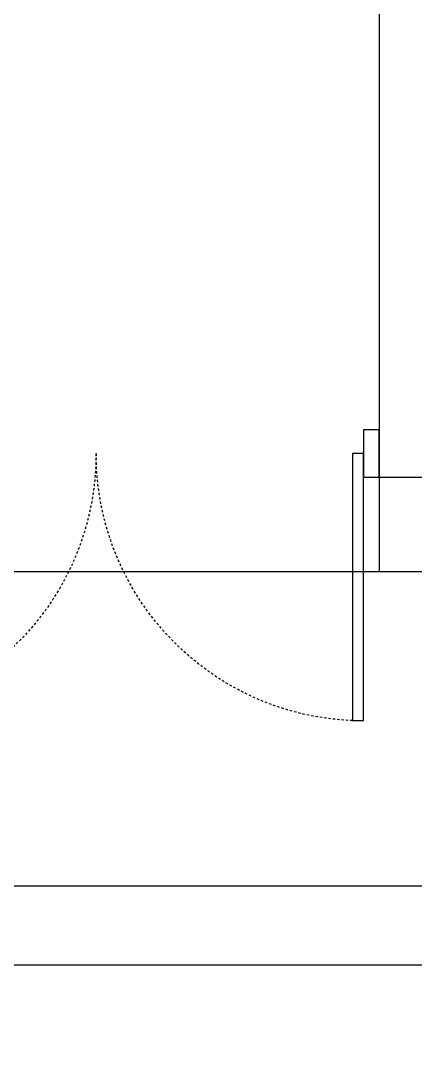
# Model space of a CAD drawing. Header units: millimetres. Extents: x 13515 to 183937, y -33900 to -660.
# Drawn here: x 118576.5 to 118596.1, y -19387.2 to -19335.1 of the extents above; entities that cross this region are included whole.
import ezdxf

# ---------------------------------------------------------------- set-up
doc = ezdxf.new("R2010")
doc.units = ezdxf.units.MM
doc.header["$LTSCALE"] = 100
doc.header["$MEASUREMENT"] = 0
doc.linetypes.add('HID', pattern=[2.5, 1.5, -1])
doc.layers.get('0').update_dxf_attribs({"linetype": 'CONTINUOUS'})
for name, color, linetype in [('DOOR', 4, 'CONTINUOUS'), ('DOOR(OPEN ELE)', 5, 'CONTINUOUS'), ('ELE9', 9, 'CONTINUOUS')]:
    doc.layers.add(name, color=color, linetype=linetype)

# ---------------------------------------------------------------- blocks, each defined once
blk = doc.blocks.new('A$C45063924')
at = {"layer": 'DOOR'}
for points in [[(924.3, 1800), (924.3, 1750), (774.3, 1750), (774.3, 1800)], [(924.3, 0), (924.3, 50), (774.3, 50), (774.3, 0)]]:
    blk.add_lwpolyline(points, close=True, dxfattribs=at)
for points in [[(0, 1750), (849.3, 1750), (849.3, 1715), (0, 1715)], [(0, 1715), (0, 1750)], [(0, 50), (849.3, 50), (849.3, 85), (0, 85)], [(0, 85), (0, 50)]]:
    blk.add_lwpolyline(points, dxfattribs=at)
at = {"layer": 'DOOR(OPEN ELE)', "linetype": 'HID', "ltscale": 0.05}
for centre, start, end in [((849.3, 1750), 182.3599, 270), ((849.3, 50), 90, 177.6401)]:
    blk.add_arc(centre, 850, start, end, dxfattribs=at)
blk = doc.blocks.new('FGHJ')
at = {"layer": 'ELE9', "ltscale": 5}
blk.add_line((36996474.1, 55846.3), (36994374.1, 55846.3), dxfattribs=at)
at = {"layer": 'ELE9', "ltscale": 0.1}
for points in [[(37030999.1, 67646.3), (37004299.1, 67646.3, 0.414214), (36980799.1, 44146.3), (36980799.1, 24146.3)], [(37030999.1, 67346.3), (37004299.1, 67346.3, 0.414214), (36981099.1, 44146.3), (36981099.1, 24146.3)]]:
    blk.add_lwpolyline(points, format="xyb", dxfattribs=at)
for points in [[(36996324.1, 61696.3), (36996324.1, 57146.3)], [(36996324.1, 57146.3), (36997724.1, 57146.3)], [(36996324.1, 57146.3), (36996324.1, 56846.3)], [(36994524.1, 56846.3), (36996324.1, 56846.3)], [(36996324.1, 56846.3), (36997724.1, 56846.3)]]:
    blk.add_lwpolyline(points, dxfattribs=at)
at = {"layer": 'ELE9', "ltscale": 5}
blk.add_lwpolyline([(36994374.1, 55596.3), (36996474.1, 55596.3)], dxfattribs=at)
at = {"layer": 'ELE9', "ltscale": 0.1, "xscale": -1, "rotation": 270}
blk.add_blockref('A$C45063924', (36994524.1, 56372.1), dxfattribs=at)

msp = doc.modelspace()

# ---------------------------------------------------------------- block references
at = {"xscale": 0.01565102769230769, "yscale": 0.01565102769230769, "zscale": 0.01565102769230769}
msp.add_blockref('FGHJ', (-460436.194, -20252.242), dxfattribs=at)

doc.saveas('drawing.dxf')
